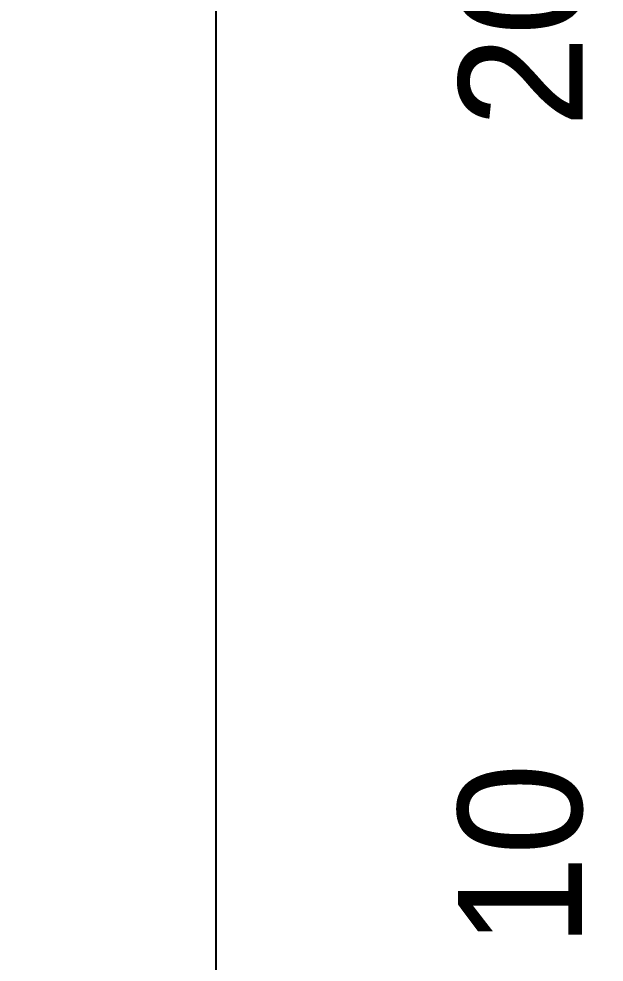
# Model space of a CAD drawing. Extents: x 729854 to 730444, y 4373781 to 4374808.
# Drawn here: x 730085.85 to 730092.93, y 4374689.77 to 4374701.19 of the extents above; entities that cross this region are included whole.
import ezdxf
from ezdxf.enums import TextEntityAlignment as Align

# ---------------------------------------------------------------- set-up
doc = ezdxf.new("R2010")
doc.units = 0
doc.layers.get('0').update_dxf_attribs({"linetype": 'CONTINUOUS'})

msp = doc.modelspace()

# ---------------------------------------------------------------- texts
at = {"color": 0, "linetype": 'CONTINUOUS'}
for s, p in [('20', (730091.92, 4374700.99)), ('20', (730091.92, 4374700.99)), ('10', (730091.91, 4374691.06)), ('10', (730091.91, 4374691.06))]:
    msp.add_text(s, height=1.5, rotation=90, dxfattribs=at).set_placement(p, align=Align.MIDDLE)

# ---------------------------------------------------------------- meshes
mesh = msp.add_polyface(dxfattribs=at)
corners = [(730162.5, 4373781), (729854.5, 4374807.5), (730444, 4373781), (730444, 4374807.5), (729854.5, 4373781)]
mesh.append_faces([[corners[k] for k in face] for face in [(0, 1, 4), (1, 0, 2, 3)]], dxfattribs={"vtx0": -1, "color": 0})
mesh = msp.add_polyface(dxfattribs=at)
corners = [(730145.58, 4374621), (730145.58, 4374801.5), (729864.5, 4374801.5), (729864.5, 4374621)]
mesh.append_faces([[corners[k] for k in face] for face in [(0, 1, 2, 3)]], dxfattribs={"color": 0})
mesh = msp.add_polyface(dxfattribs=at)
corners = [(730098.1, 4374628.19), (730098.1, 4374794.66), (730088.23, 4374794.66), (730088.23, 4374628.19)]
mesh.append_faces([[corners[k] for k in face] for face in [(0, 1, 2, 3)]], dxfattribs={"color": 0})

doc.saveas('drawing.dxf')
